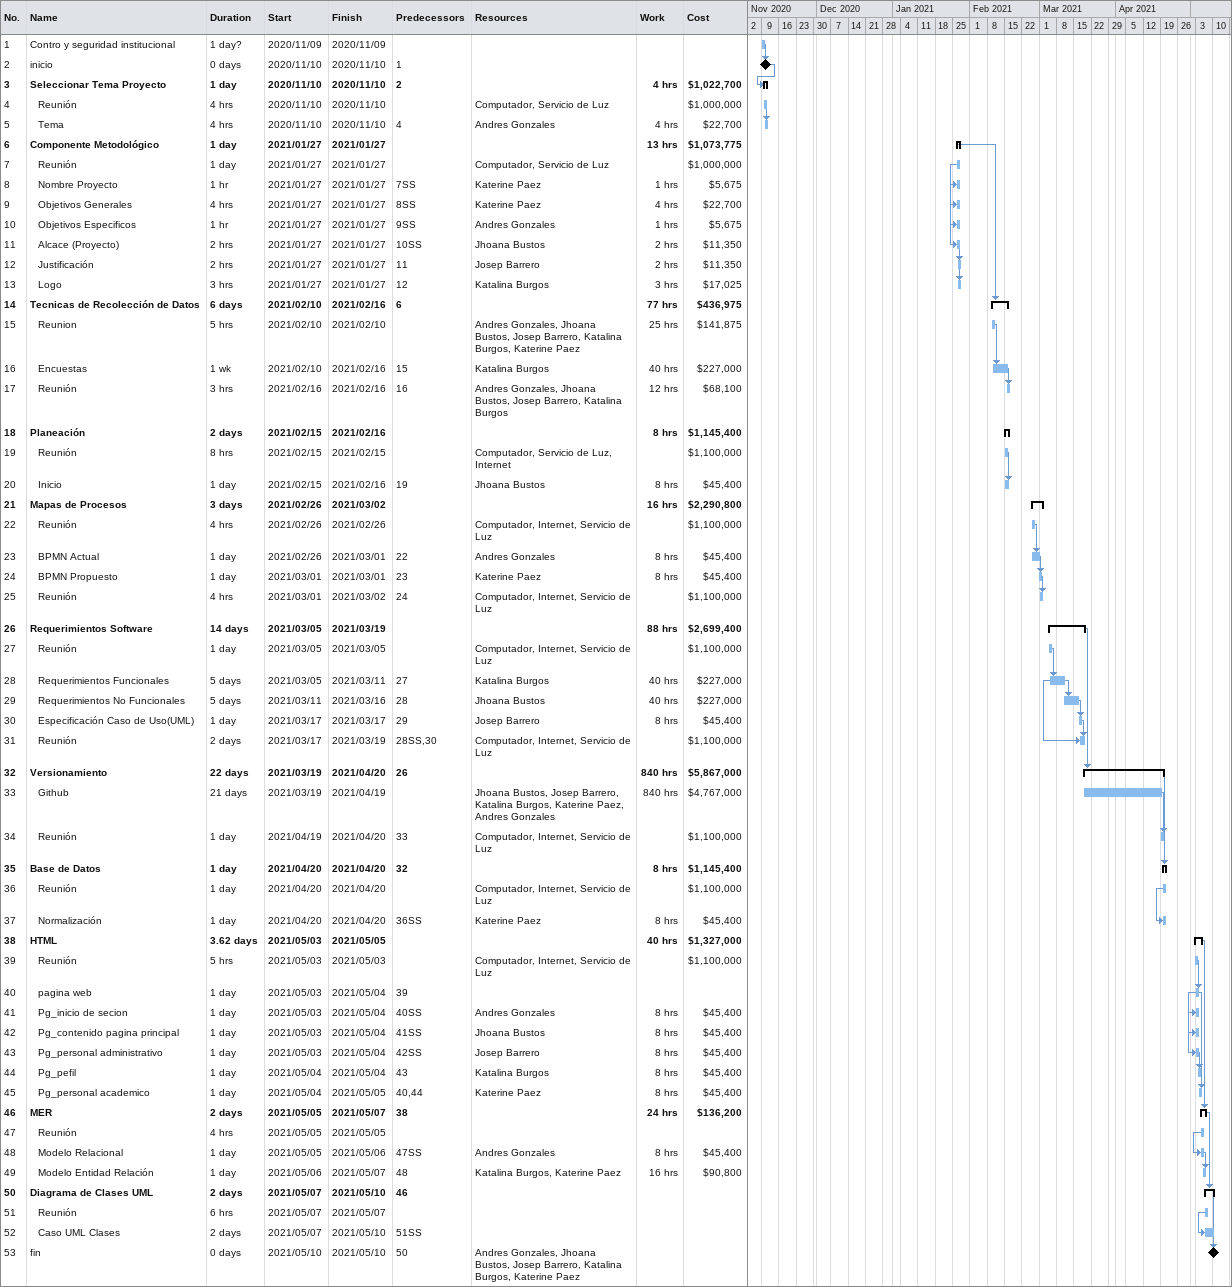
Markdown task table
| ID | Level | Task | Duration | Start | Finish | Predecessors | Resources | Work (h) | Cost ($) |
|---|---|---|---|---|---|---|---|---|---|
| 1 | 1 | Contro y seguridad institucional | 1d? | 2020-11-09 | 2020-11-09 |  |  |  |  |
| 2 | 1 | inicio | 0d | 2020-11-10 | 2020-11-10 | 1 |  |  |  |
| 3 | 1 | **Seleccionar Tema Proyecto** | 1d | 2020-11-10 | 2020-11-10 | 2 |  | 4 | 1022700 |
| 4 | 2 | Reunión | 4h | 2020-11-10 | 2020-11-10 |  | Computador, Servicio de Luz |  | 1000000 |
| 5 | 2 | Tema | 4h | 2020-11-10 | 2020-11-10 | 4 | Andres Gonzales | 4 | 22700 |
| 6 | 1 | **Componente Metodológico** | 1d | 2021-01-27 | 2021-01-27 |  |  | 13 | 1073775 |
| 7 | 2 | Reunión | 1d | 2021-01-27 | 2021-01-27 |  | Computador, Servicio de Luz |  | 1000000 |
| 8 | 2 | Nombre Proyecto | 1h | 2021-01-27 | 2021-01-27 | 7SS | Katerine Paez | 1 | 5675 |
| 9 | 2 | Objetivos Generales | 4h | 2021-01-27 | 2021-01-27 | 8SS | Katerine Paez | 4 | 22700 |
| 10 | 2 | Objetivos Especificos | 1h | 2021-01-27 | 2021-01-27 | 9SS | Andres Gonzales | 1 | 5675 |
| 11 | 2 | Alcace (Proyecto) | 2h | 2021-01-27 | 2021-01-27 | 10SS | Jhoana Bustos | 2 | 11350 |
| 12 | 2 | Justificación | 2h | 2021-01-27 | 2021-01-27 | 11 | Josep Barrero | 2 | 11350 |
| 13 | 2 | Logo | 3h | 2021-01-27 | 2021-01-27 | 12 | Katalina Burgos | 3 | 17025 |
| 14 | 1 | **Tecnicas de Recolección de Datos** | 6d | 2021-02-10 | 2021-02-16 | 6 |  | 77 | 436975 |
| 15 | 2 | Reunion | 5h | 2021-02-10 | 2021-02-10 |  | Andres Gonzales, Jhoana Bustos, Josep Barrero, Katalina Burgos, Katerine Paez | 25 | 141875 |
| 16 | 2 | Encuestas | 1w | 2021-02-10 | 2021-02-16 | 15 | Katalina Burgos | 40 | 227000 |
| 17 | 2 | Reunión | 3h | 2021-02-16 | 2021-02-16 | 16 | Andres Gonzales, Jhoana Bustos, Josep Barrero, Katalina Burgos | 12 | 68100 |
| 18 | 1 | **Planeación** | 2d | 2021-02-15 | 2021-02-16 |  |  | 8 | 1145400 |
| 19 | 2 | Reunión | 8h | 2021-02-15 | 2021-02-15 |  | Computador, Servicio de Luz, Internet |  | 1100000 |
| 20 | 2 | Inicio | 1d | 2021-02-15 | 2021-02-16 | 19 | Jhoana Bustos | 8 | 45400 |
| 21 | 1 | **Mapas de Procesos** | 3d | 2021-02-26 | 2021-03-02 |  |  | 16 | 2290800 |
| 22 | 2 | Reunión | 4h | 2021-02-26 | 2021-02-26 |  | Computador, Internet, Servicio de Luz |  | 1100000 |
| 23 | 2 | BPMN Actual | 1d | 2021-02-26 | 2021-03-01 | 22 | Andres Gonzales | 8 | 45400 |
| 24 | 2 | BPMN Propuesto | 1d | 2021-03-01 | 2021-03-01 | 23 | Katerine Paez | 8 | 45400 |
| 25 | 2 | Reunión | 4h | 2021-03-01 | 2021-03-02 | 24 | Computador, Internet, Servicio de Luz |  | 1100000 |
| 26 | 1 | **Requerimientos Software** | 14d | 2021-03-05 | 2021-03-19 |  |  | 88 | 2699400 |
| 27 | 2 | Reunión | 1d | 2021-03-05 | 2021-03-05 |  | Computador, Internet, Servicio de Luz |  | 1100000 |
| 28 | 2 | Requerimientos Funcionales | 5d | 2021-03-05 | 2021-03-11 | 27 | Katalina Burgos | 40 | 227000 |
| 29 | 2 | Requerimientos No Funcionales | 5d | 2021-03-11 | 2021-03-16 | 28 | Jhoana Bustos | 40 | 227000 |
| 30 | 2 | Especificación Caso de Uso(UML) | 1d | 2021-03-17 | 2021-03-17 | 29 | Josep Barrero | 8 | 45400 |
| 31 | 2 | Reunión | 2d | 2021-03-17 | 2021-03-19 | 28SS, 30 | Computador, Internet, Servicio de Luz |  | 1100000 |
| 32 | 1 | **Versionamiento** | 22d | 2021-03-19 | 2021-04-20 | 26 |  | 840 | 5867000 |
| 33 | 2 | Github | 21d | 2021-03-19 | 2021-04-19 |  | Jhoana Bustos, Josep Barrero, Katalina Burgos, Katerine Paez, Andres Gonzales | 840 | 4767000 |
| 34 | 2 | Reunión | 1d | 2021-04-19 | 2021-04-20 | 33 | Computador, Internet, Servicio de Luz |  | 1100000 |
| 35 | 1 | **Base de Datos** | 1d | 2021-04-20 | 2021-04-20 | 32 |  | 8 | 1145400 |
| 36 | 2 | Reunión | 1d | 2021-04-20 | 2021-04-20 |  | Computador, Internet, Servicio de Luz |  | 1100000 |
| 37 | 2 | Normalización | 1d | 2021-04-20 | 2021-04-20 | 36SS | Katerine Paez | 8 | 45400 |
| 38 | 1 | **HTML** | 3.62d | 2021-05-03 | 2021-05-05 |  |  | 40 | 1327000 |
| 39 | 2 | Reunión | 5h | 2021-05-03 | 2021-05-03 |  | Computador, Internet, Servicio de Luz |  | 1100000 |
| 40 | 2 | pagina web | 1d | 2021-05-03 | 2021-05-04 | 39 |  |  |  |
| 41 | 2 | Pg_inicio de secion | 1d | 2021-05-03 | 2021-05-04 | 40SS | Andres Gonzales | 8 | 45400 |
| 42 | 2 | Pg_contenido pagina principal | 1d | 2021-05-03 | 2021-05-04 | 41SS | Jhoana Bustos | 8 | 45400 |
| 43 | 2 | Pg_personal administrativo | 1d | 2021-05-03 | 2021-05-04 | 42SS | Josep Barrero | 8 | 45400 |
| 44 | 2 | Pg_pefil | 1d | 2021-05-04 | 2021-05-04 | 43 | Katalina Burgos | 8 | 45400 |
| 45 | 2 | Pg_personal academico | 1d | 2021-05-04 | 2021-05-05 | 40, 44 | Katerine Paez | 8 | 45400 |
| 46 | 1 | **MER** | 2d | 2021-05-05 | 2021-05-07 | 38 |  | 24 | 136200 |
| 47 | 2 | Reunión | 4h | 2021-05-05 | 2021-05-05 |  |  |  |  |
| 48 | 2 | Modelo Relacional | 1d | 2021-05-05 | 2021-05-06 | 47SS | Andres Gonzales | 8 | 45400 |
| 49 | 2 | Modelo Entidad Relación | 1d | 2021-05-06 | 2021-05-07 | 48 | Katalina Burgos, Katerine Paez | 16 | 90800 |
| 50 | 1 | **Diagrama de Clases UML** | 2d | 2021-05-07 | 2021-05-10 | 46 |  |  |  |
| 51 | 2 | Reunión | 6h | 2021-05-07 | 2021-05-07 |  |  |  |  |
| 52 | 2 | Caso UML Clases | 2d | 2021-05-07 | 2021-05-10 | 51SS |  |  |  |
| 53 | 1 | fin | 0d | 2021-05-10 | 2021-05-10 | 50 | Andres Gonzales, Jhoana Bustos, Josep Barrero, Katalina Burgos, Katerine Paez |  |  |
